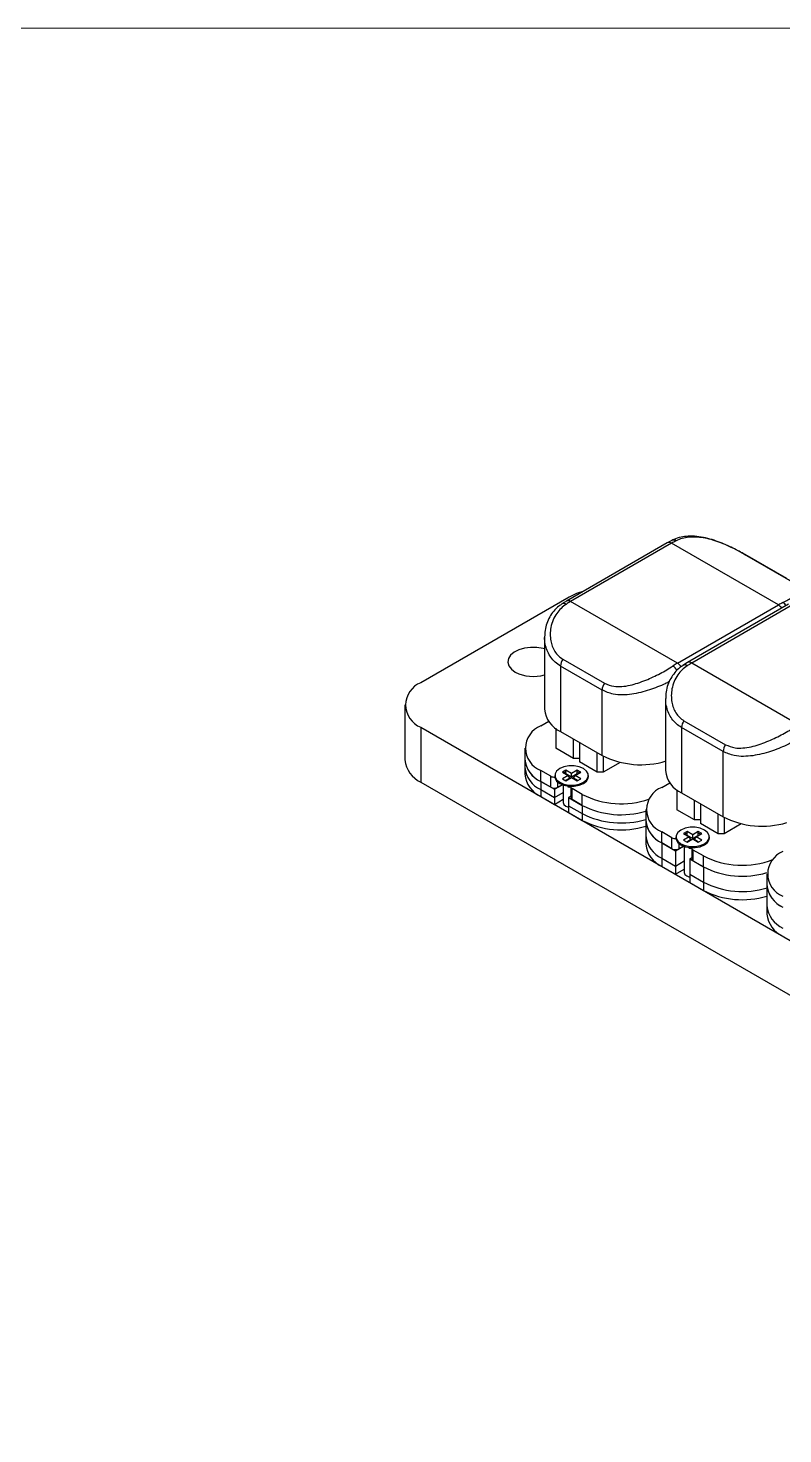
# Model space of a CAD drawing. Header units: millimetres. Extents: x 5 to 292, y 4 to 204.
# Drawn here: x 160.9 to 205.9, y 120.8 to 204.5 of the extents above; entities that cross this region are included whole.
import ezdxf

# ---------------------------------------------------------------- set-up
doc = ezdxf.new("R2010")
doc.units = ezdxf.units.MM

msp = doc.modelspace()

# ---------------------------------------------------------------- linework, layer by layer
at = {"color": 7, "linetype": 'Continuous', "lineweight": 18}
msp.add_line((4.92, 204.48), (291.92, 204.48), dxfattribs=at)
at = {"color": 7, "linetype": 'Continuous', "lineweight": 25}
for p, q in [((198.982, 173.822), (192.971, 170.352)), ((199.232, 173.797), (193.221, 170.328)), ((199.256, 173.97), (198.982, 173.822)), ((205.596, 170.123), (199.232, 173.797)), ((203.613, 173.123), (203.562, 173.152)), ((206.055, 171.708), (203.58, 173.137)), ((206.093, 171.692), (203.618, 173.121)), ((193.139, 170.594), (184.3, 165.492)), ((192.971, 170.352), (192.7, 170.185)), ((199.585, 166.654), (193.221, 170.328)), ((199.585, 166.654), (205.596, 170.123)), ((206.194, 170.161), (200.184, 166.691)), ((206.444, 170.136), (200.434, 166.666)), ((191.668, 168.215), (191.668, 163.918)), ((192.762, 166.892), (195.237, 165.463)), ((200.184, 166.691), (199.912, 166.524)), ((206.798, 162.993), (200.434, 166.666)), ((195.095, 165.055), (192.62, 166.483)), ((192.62, 166.483), (192.62, 162.591)), ((195.095, 161.162), (195.095, 165.055)), ((183.348, 164.165), (183.348, 160.899)), ((198.881, 164.554), (198.881, 160.257)), ((184.3, 162.838), (251.546, 124.018)), ((184.3, 162.838), (184.3, 159.572)), ((191.442, 162.92), (191.919, 163.196)), ((192.331, 162.783), (192.331, 161.59)), ((192.62, 162.591), (195.095, 161.162)), ((202.308, 161.394), (199.833, 162.822)), ((199.833, 162.822), (199.833, 158.93)), ((199.974, 163.231), (202.449, 161.802)), ((193.391, 160.978), (193.391, 162.146)), ((193.745, 161.942), (193.745, 160.774)), ((190.49, 161.594), (190.49, 160.94)), ((190.49, 160.94), (190.49, 160.45)), ((193.391, 160.978), (192.331, 161.59)), ((193.745, 160.978), (193.391, 160.978)), ((194.805, 160.161), (193.745, 160.774)), ((194.805, 160.161), (194.805, 161.33)), ((195.159, 161.127), (195.159, 160.161)), ((202.308, 157.501), (202.308, 161.394)), ((190.49, 160.45), (190.49, 160.042)), ((192.043, 159.92), (191.442, 160.267)), ((191.442, 159.614), (191.442, 160.267)), ((192.281, 159.97), (192.281, 159.9)), ((192.945, 160.286), (192.733, 160.164)), ((192.733, 160.164), (193.069, 159.97)), ((193.069, 159.97), (192.733, 159.776)), ((192.856, 160.145), (192.811, 160.118)), ((192.949, 160.188), (192.856, 160.145)), ((192.945, 160.063), (192.926, 160.052)), ((193.281, 160.092), (192.945, 160.286)), ((192.945, 160.19), (192.945, 160.286)), ((192.945, 160.063), (192.945, 160.176)), ((193.281, 159.869), (192.945, 160.063)), ((193.171, 159.806), (193.069, 159.97)), ((193.617, 160.286), (193.281, 160.092)), ((193.281, 159.869), (193.281, 160.092)), ((193.617, 160.063), (193.281, 159.869)), ((193.39, 159.806), (193.493, 159.97)), ((193.493, 159.97), (193.829, 160.164)), ((193.829, 159.776), (193.493, 159.97)), ((193.829, 160.164), (193.617, 160.286)), ((193.617, 160.19), (193.617, 160.286)), ((193.617, 160.063), (193.617, 160.176)), ((193.636, 160.052), (193.617, 160.063)), ((194.281, 159.9), (194.281, 159.97)), ((195.159, 160.161), (194.805, 160.161)), ((196.178, 160.749), (195.159, 160.161)), ((184.3, 159.572), (251.546, 120.752)), ((191.442, 159.614), (192.255, 159.144)), ((191.442, 159.614), (191.442, 159.124)), ((192.043, 159.267), (191.442, 159.614)), ((191.442, 159.124), (192.255, 158.654)), ((191.442, 159.124), (191.442, 158.716)), ((192.043, 159.267), (192.043, 159.92)), ((192.255, 159.144), (192.729, 159.418)), ((192.255, 159.144), (192.255, 158.654)), ((192.729, 159.418), (192.467, 159.267)), ((192.733, 159.776), (192.945, 159.653)), ((192.781, 159.4), (192.781, 158.348)), ((193.171, 159.806), (192.926, 159.664)), ((192.945, 159.653), (193.281, 159.847)), ((193.06, 159.295), (193.165, 159.28)), ((193.228, 159.274), (193.165, 159.28)), ((193.228, 159.308), (193.228, 158.654)), ((193.281, 159.847), (193.617, 159.653)), ((193.917, 158.838), (193.316, 159.185)), ((193.316, 158.532), (193.316, 159.185)), ((193.636, 159.664), (193.39, 159.806)), ((193.617, 159.653), (193.829, 159.776)), ((198.655, 159.259), (199.131, 159.535)), ((199.543, 159.122), (199.543, 157.929)), ((191.442, 158.716), (192.255, 158.246)), ((192.255, 158.654), (192.781, 158.958)), ((192.255, 158.654), (192.255, 158.246)), ((192.255, 158.246), (192.781, 158.549)), ((193.228, 158.726), (193.104, 158.654)), ((193.104, 158.654), (193.917, 158.185)), ((193.104, 158.654), (193.104, 158.165)), ((193.917, 158.185), (193.316, 158.532)), ((193.917, 158.185), (193.917, 158.838)), ((199.833, 158.93), (202.308, 157.501)), ((200.604, 157.317), (200.604, 158.485)), ((200.957, 158.281), (200.957, 157.112)), ((193.104, 158.165), (193.917, 157.695)), ((193.104, 158.165), (193.104, 157.756)), ((193.104, 157.756), (193.917, 157.287)), ((193.917, 158.185), (193.917, 157.695)), ((193.917, 157.695), (193.917, 157.287)), ((197.703, 157.933), (197.703, 157.279)), ((200.604, 157.317), (199.543, 157.929)), ((202.018, 156.5), (202.018, 157.669)), ((202.372, 157.466), (202.372, 156.5)), ((197.703, 157.279), (197.703, 156.368)), ((199.256, 156.259), (198.655, 156.606)), ((198.655, 155.953), (198.655, 156.606)), ((200.157, 156.625), (199.945, 156.503)), ((200.493, 156.431), (200.157, 156.625)), ((200.157, 156.529), (200.157, 156.625)), ((200.829, 156.625), (200.493, 156.431)), ((200.957, 157.317), (200.604, 157.317)), ((201.041, 156.503), (200.829, 156.625)), ((200.829, 156.529), (200.829, 156.625)), ((202.018, 156.5), (200.957, 157.112)), ((203.39, 157.088), (202.372, 156.5)), ((197.703, 156.368), (197.703, 155.879)), ((198.655, 155.953), (199.468, 155.483)), ((198.655, 155.953), (198.655, 155.042)), ((199.256, 155.606), (198.655, 155.953)), ((199.256, 155.606), (199.256, 156.259)), ((199.468, 155.483), (199.942, 155.757)), ((199.493, 156.309), (199.493, 156.239)), ((199.942, 155.757), (199.68, 155.606)), ((199.945, 156.503), (200.281, 156.309)), ((200.281, 156.309), (199.945, 156.115)), ((199.945, 156.115), (200.157, 155.992)), ((199.993, 155.739), (199.993, 154.184)), ((200.069, 156.484), (200.023, 156.457)), ((200.161, 156.527), (200.069, 156.484)), ((200.157, 156.402), (200.138, 156.391)), ((200.384, 156.145), (200.138, 156.003)), ((200.157, 156.402), (200.157, 156.515)), ((200.493, 156.208), (200.157, 156.402)), ((200.157, 155.992), (200.493, 156.186)), ((200.384, 156.145), (200.281, 156.309)), ((200.493, 156.208), (200.493, 156.431)), ((200.829, 156.402), (200.493, 156.208)), ((200.493, 156.186), (200.829, 155.992)), ((200.602, 156.145), (200.705, 156.309)), ((200.848, 156.003), (200.602, 156.145)), ((200.705, 156.309), (201.041, 156.503)), ((201.041, 156.115), (200.705, 156.309)), ((200.829, 156.402), (200.829, 156.515)), ((200.848, 156.391), (200.829, 156.402)), ((200.829, 155.992), (201.041, 156.115)), ((201.493, 156.239), (201.493, 156.309)), ((202.372, 156.5), (202.018, 156.5)), ((198.655, 155.042), (199.468, 154.572)), ((198.655, 155.042), (198.655, 154.552)), ((199.468, 155.483), (199.468, 154.572)), ((200.272, 155.634), (200.378, 155.619)), ((200.441, 155.065), (200.316, 154.993)), ((200.316, 154.993), (201.13, 154.524)), ((200.316, 154.993), (200.316, 154.083)), ((200.441, 155.613), (200.378, 155.619)), ((200.441, 155.647), (200.441, 154.993)), ((201.13, 155.177), (200.528, 155.524)), ((200.528, 154.871), (200.528, 155.524)), ((201.13, 154.524), (201.13, 155.177)), ((198.655, 154.552), (199.468, 154.082)), ((199.468, 154.572), (199.993, 154.876)), ((199.468, 154.572), (199.468, 154.082)), ((199.468, 154.082), (199.993, 154.386)), ((200.316, 154.083), (201.13, 153.613)), ((200.316, 154.083), (200.316, 153.593)), ((201.13, 154.524), (200.528, 154.871)), ((201.13, 154.524), (201.13, 153.613)), ((204.915, 154.104), (204.915, 153.45)), ((200.316, 153.593), (201.13, 153.123)), ((201.13, 153.613), (201.13, 153.123)), ((204.915, 153.45), (204.915, 152.205)), ((204.915, 152.205), (204.915, 151.715))]:
    msp.add_line(p, q, dxfattribs=at)
at = {"color": 8, "linetype": 'Continuous', "lineweight": 25}
for p, q in [((192.467, 159.267), (192.467, 159.564)), ((199.68, 155.606), (199.68, 155.903))]:
    msp.add_line(p, q, dxfattribs=at)
at = {"color": 8, "linetype": 'Continuous', "lineweight": 25, "flags": 128}
msp.add_lwpolyline([(203.58, 173.137), (203.612, 173.125), (203.614, 173.124)], dxfattribs=at)
at = {"color": 7, "linetype": 'Continuous', "lineweight": 25, "flags": 128}
for points in [[(194.015, 170.954), (193.573, 170.805), (193.139, 170.594)], [(191.668, 167.507), (191.578, 167.531), (191.217, 167.592), (190.841, 167.599), (190.474, 167.552), (190.139, 167.453), (189.857, 167.309), (189.646, 167.13), (189.519, 166.926), (189.483, 166.71), (189.542, 166.495), (189.691, 166.296), (189.922, 166.124)], [(192.574, 159.561), (192.827, 159.455), (193.124, 159.399), (193.437, 159.399), (193.735, 159.455), (193.988, 159.561), (194.172, 159.708), (194.268, 159.879), (194.268, 160.06), (194.172, 160.232), (193.988, 160.378), (193.735, 160.484), (193.437, 160.54), (193.124, 160.54), (192.827, 160.484), (192.574, 160.378), (192.39, 160.232), (192.293, 160.06), (192.293, 159.879), (192.39, 159.708), (192.574, 159.561)], [(193.748, 160.117), (193.705, 160.145), (193.613, 160.188)], [(192.281, 159.9), (192.293, 159.809), (192.39, 159.638), (192.574, 159.491), (192.827, 159.385), (193.124, 159.329), (193.437, 159.329), (193.735, 159.385), (193.988, 159.491), (194.172, 159.638), (194.268, 159.809), (194.281, 159.9)], [(193.228, 159.281), (193.131, 159.287), (193.06, 159.295)], [(192.781, 158.348), (192.819, 158.238), (192.927, 158.144)], [(192.927, 158.144), (193.089, 158.082), (193.104, 158.078)], [(199.786, 155.9), (200.039, 155.794), (200.337, 155.738), (200.65, 155.738), (200.947, 155.794), (201.2, 155.9), (201.384, 156.047), (201.481, 156.218), (201.481, 156.399), (201.384, 156.571), (201.2, 156.717), (200.947, 156.823), (200.65, 156.879), (200.337, 156.879), (200.039, 156.823), (199.786, 156.717), (199.602, 156.571), (199.505, 156.399), (199.505, 156.218), (199.602, 156.047), (199.786, 155.9)], [(199.493, 156.239), (199.505, 156.148), (199.602, 155.976), (199.786, 155.83), (200.039, 155.724), (200.337, 155.668), (200.65, 155.668), (200.947, 155.724), (201.2, 155.83), (201.384, 155.976), (201.481, 156.148), (201.493, 156.239)], [(200.96, 156.456), (200.917, 156.484), (200.825, 156.527)], [(200.441, 155.62), (200.343, 155.626), (200.272, 155.634)], [(199.993, 154.184), (200.031, 154.074), (200.14, 153.98)], [(200.14, 153.98), (200.302, 153.918), (200.316, 153.914)]]:
    msp.add_lwpolyline(points, dxfattribs=at)
at = {"color": 8, "linetype": 'Continuous', "lineweight": 25}
for centre, radius, start, end in [((199.085, 173.593), 0.251, 54.38242, 114.30712), ((199.355, 173.729), 0.26, 55.38163, 112.07433), ((192.806, 169.98), 0.23, 51.2901, 117.4557), ((193.076, 170.137), 0.24, 52.74643, 115.95821), ((205.231, 169.533), 0.694, 35.14958, 58.30982), ((205.531, 169.726), 0.639, 34.03377, 58.26366), ((199.215, 166.056), 0.703, 33.14379, 58.21767), ((200.289, 166.476), 0.24, 52.74643, 115.95821), ((198.901, 165.821), 0.783, 31.64504, 58.18653), ((200.018, 166.319), 0.23, 51.2901, 117.4557)]:
    msp.add_arc(centre, radius, start, end, dxfattribs=at)
at = {"color": 7, "linetype": 'Continuous', "lineweight": 25}
for centre, radius, start, end in [((201.77, 169.406), 5.072, 116.54475, 120.02729), ((196.031, 165.466), 5.615, 120.02439, 123.27876), ((208.134, 165.732), 5.072, 116.54475, 120.02729), ((193.369, 166.452), 0.75, 144.14898, 177.63858), ((202.395, 161.792), 5.615, 120.02439, 123.27876), ((203.243, 161.805), 5.615, 120.02439, 123.27876), ((190.99, 168.2), 2.334, 242.77095, 286.90233), ((184.818, 164.165), 1.424, 111.31255, 248.68745), ((195.844, 165.024), 0.75, 144.14898, 177.63858), ((193.254, 164.05), 1.591, 184.78227, 246.53787), ((191.96, 161.594), 1.424, 111.31255, 248.68745), ((200.582, 162.791), 0.75, 144.14898, 177.63858), ((203.057, 161.363), 0.75, 144.14898, 177.63858), ((184.973, 161.06), 1.633, 185.65338, 245.66676), ((192.115, 161.101), 1.633, 185.65338, 245.66676), ((192.076, 161.073), 1.591, 184.78227, 246.53787), ((197.414, 165.714), 5.108, 243.00238, 287.02247), ((192.115, 160.611), 1.633, 185.65338, 245.66676), ((192.115, 160.203), 1.633, 185.65338, 245.66676), ((200.466, 160.389), 1.591, 184.78227, 246.53787), ((192.25, 160.313), 0.444, 242.23131, 274.09362), ((192.255, 159.676), 0.461, 242.60967, 297.39033), ((193.368, 159.314), 0.139, 176.35185, 247.9814), ((199.172, 157.933), 1.424, 111.31255, 248.68745), ((193.378, 158.669), 0.151, 185.6948, 245.62534), ((196.235, 163.382), 5.101, 242.97011, 288.90303), ((196.236, 162.737), 5.109, 243.00687, 286.68585), ((196.236, 162.247), 5.109, 243.00687, 286.68585), ((204.626, 162.054), 5.109, 243.00687, 286.68585), ((196.236, 161.839), 5.109, 243.00687, 286.68585), ((199.327, 157.44), 1.633, 185.65338, 245.66676), ((199.288, 157.412), 1.591, 184.78227, 246.53787), ((199.327, 156.529), 1.633, 185.65338, 245.66676), ((199.327, 156.039), 1.633, 185.65338, 245.66676), ((199.463, 156.652), 0.444, 242.23131, 274.09362), ((199.468, 156.015), 0.461, 242.60967, 297.39033), ((200.591, 155.008), 0.151, 185.6948, 245.62534), ((200.581, 155.653), 0.139, 176.35185, 247.9814), ((203.445, 159.705), 5.086, 242.91795, 291.0676), ((206.385, 154.104), 1.424, 111.31255, 248.68745), ((203.448, 159.076), 5.109, 243.00642, 286.72052), ((203.448, 158.165), 5.109, 243.0047, 286.85215), ((206.54, 153.611), 1.633, 185.65338, 245.66676), ((206.501, 153.583), 1.591, 184.78227, 246.53787), ((203.448, 157.675), 5.109, 243.00687, 286.68585), ((206.54, 152.366), 1.633, 185.65338, 245.66676), ((206.54, 151.876), 1.633, 185.65338, 245.66676)]:
    msp.add_arc(centre, radius, start, end, dxfattribs=at)
for points, knots in [([(203.562, 173.152), (203.52, 173.176), (203.373, 173.261), (203.077, 173.418), (202.679, 173.614), (202.243, 173.807), (201.768, 173.983), (201.26, 174.126), (200.738, 174.212), (200.244, 174.227), (199.786, 174.164), (199.461, 174.076), (199.297, 173.984), (199.261, 173.963)], [0, 0, 0, 0, 0.036041, 0.127832, 0.220843, 0.318133, 0.423377, 0.534762, 0.650439, 0.765011, 0.863551, 0.969505, 1, 1, 1, 1]), ([(203.58, 173.137), (203.398, 173.239), (203.082, 173.414), (202.547, 173.669), (202.065, 173.866), (201.581, 174.022), (201.123, 174.124), (200.678, 174.173), (200.26, 174.163), (199.858, 174.095), (199.623, 173.994), (199.503, 173.943)], [0, 0, 0, 0, 0.15204, 0.263063, 0.378844, 0.484471, 0.592649, 0.692472, 0.794495, 0.895879, 1, 1, 1, 1]), ([(205.867, 170.269), (205.971, 170.323), (206.182, 170.432), (206.444, 170.592), (206.655, 170.751), (206.779, 170.897), (206.821, 171.03), (206.789, 171.15), (206.695, 171.272), (206.545, 171.398), (206.336, 171.542), (206.15, 171.652), (206.055, 171.708)], [0, 0, 0, 0, 0.098438, 0.19944, 0.316599, 0.437452, 0.539331, 0.643479, 0.732166, 0.82297, 0.909818, 1, 1, 1, 1]), ([(192.706, 170.176), (192.641, 170.136), (192.454, 170.02), (192.205, 169.76), (191.962, 169.415), (191.791, 169.026), (191.685, 168.623), (191.677, 168.348), (191.673, 168.218)], [0, 0, 0, 0, 0.096737, 0.277233, 0.45935, 0.641735, 0.829971, 1, 1, 1, 1]), ([(192.95, 170.16), (192.846, 170.084), (192.635, 169.928), (192.373, 169.613), (192.162, 169.231), (192.038, 168.81), (191.996, 168.39), (192.028, 168.011), (192.122, 167.658), (192.272, 167.354), (192.481, 167.083), (192.667, 166.956), (192.762, 166.892)], [0, 0, 0, 0, 0.098438, 0.19944, 0.316599, 0.437452, 0.539331, 0.643479, 0.732166, 0.82297, 0.909818, 1, 1, 1, 1]), ([(195.237, 165.463), (195.419, 165.386), (195.735, 165.253), (196.27, 165.255), (196.752, 165.33), (197.236, 165.467), (197.694, 165.637), (198.139, 165.832), (198.557, 166.04), (198.959, 166.261), (199.194, 166.411), (199.314, 166.486)], [0, 0, 0, 0, 0.15204, 0.263063, 0.378844, 0.484471, 0.592649, 0.692472, 0.794495, 0.895879, 1, 1, 1, 1]), ([(199.919, 166.515), (199.854, 166.475), (199.667, 166.359), (199.418, 166.099), (199.175, 165.754), (199.004, 165.365), (198.898, 164.962), (198.889, 164.687), (198.885, 164.557)], [0, 0, 0, 0, 0.096737, 0.277233, 0.45935, 0.641735, 0.829971, 1, 1, 1, 1]), ([(200.162, 166.499), (200.058, 166.423), (199.848, 166.267), (199.585, 165.952), (199.375, 165.57), (199.25, 165.149), (199.209, 164.729), (199.24, 164.35), (199.335, 163.997), (199.484, 163.693), (199.693, 163.422), (199.879, 163.295), (199.974, 163.231)], [0, 0, 0, 0, 0.098438, 0.19944, 0.316599, 0.437452, 0.539331, 0.643479, 0.732166, 0.82297, 0.909818, 1, 1, 1, 1]), ([(202.449, 161.802), (202.631, 161.725), (202.947, 161.592), (203.483, 161.594), (203.964, 161.669), (204.449, 161.806), (204.907, 161.975), (205.351, 162.171), (205.769, 162.379), (206.171, 162.6), (206.407, 162.75), (206.526, 162.825)], [0, 0, 0, 0, 0.15204, 0.263063, 0.378844, 0.484471, 0.592649, 0.692472, 0.794495, 0.895879, 1, 1, 1, 1])]:
    msp.add_open_spline(points, degree=3, knots=knots, dxfattribs=at)
at = {"color": 8, "linetype": 'Continuous', "lineweight": 25}
for points, knots in [([(192.62, 166.483), (192.512, 166.555), (192.292, 166.701), (192.039, 166.994), (191.846, 167.326), (191.721, 167.698), (191.663, 168.001), (191.674, 168.178), (191.677, 168.217)], [0, 0, 0, 0, 0.183665, 0.372982, 0.554696, 0.740569, 0.942785, 1, 1, 1, 1]), ([(199.101, 165.556), (199.023, 165.515), (198.804, 165.402), (198.404, 165.232), (197.913, 165.051), (197.393, 164.902), (196.849, 164.795), (196.296, 164.753), (195.678, 164.795), (195.308, 164.96), (195.095, 165.055)], [0, 0, 0, 0, 0.063554, 0.176866, 0.292976, 0.415203, 0.540493, 0.674015, 0.812219, 1, 1, 1, 1]), ([(199.833, 162.822), (199.724, 162.894), (199.504, 163.04), (199.252, 163.333), (199.058, 163.665), (198.934, 164.037), (198.875, 164.34), (198.887, 164.517), (198.889, 164.556)], [0, 0, 0, 0, 0.183665, 0.372982, 0.554696, 0.740569, 0.942785, 1, 1, 1, 1]), ([(206.421, 161.95), (206.307, 161.89), (206.054, 161.758), (205.617, 161.571), (205.125, 161.391), (204.606, 161.241), (204.062, 161.134), (203.508, 161.092), (202.89, 161.134), (202.521, 161.299), (202.308, 161.394)], [0, 0, 0, 0, 0.08952, 0.199689, 0.31258, 0.431418, 0.553234, 0.683054, 0.817426, 1, 1, 1, 1])]:
    msp.add_open_spline(points, degree=3, knots=knots, dxfattribs=at)

doc.saveas('drawing.dxf')
